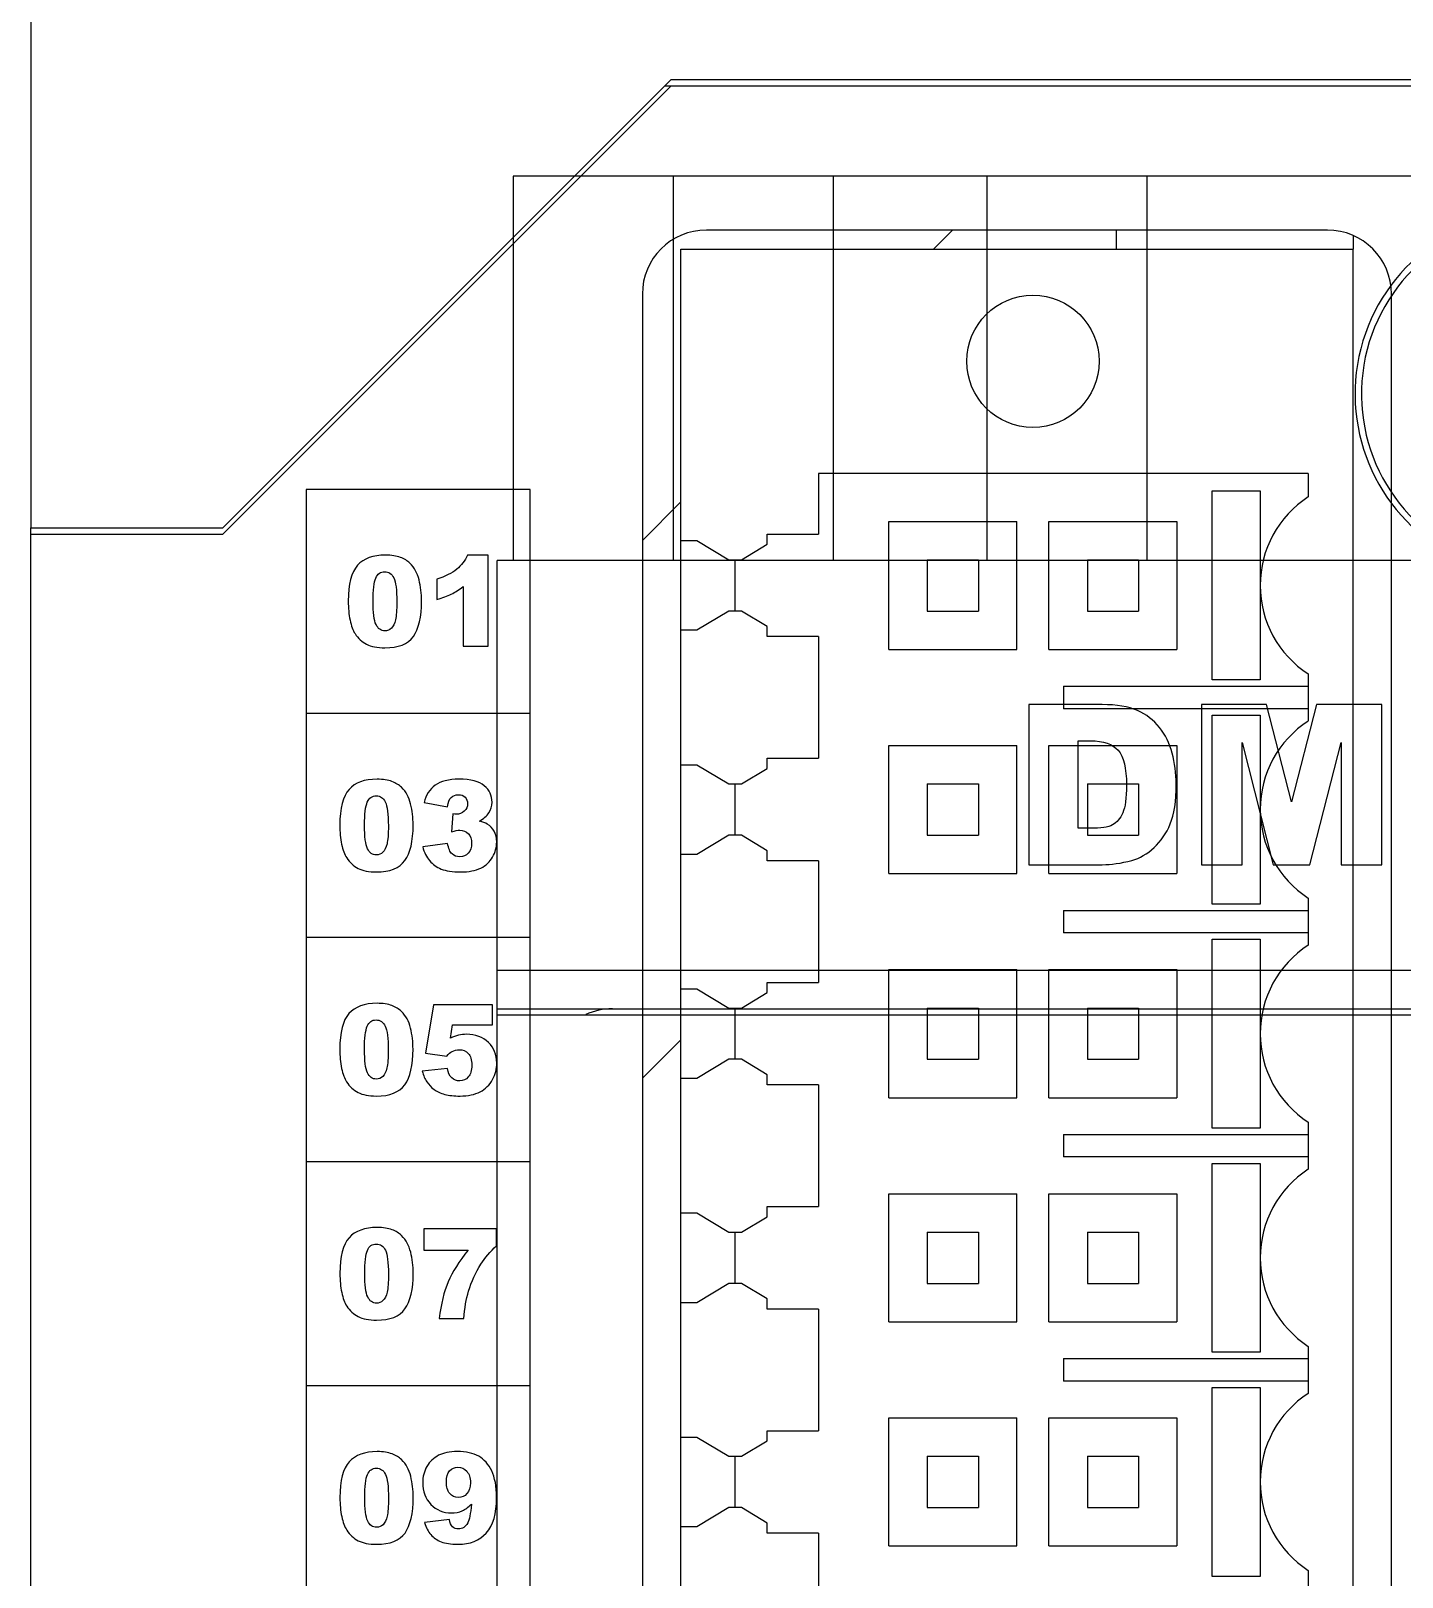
# Model space of a CAD drawing. Header units: millimetres. Extents: x 40 to 416, y -286 to 20.
# Drawn here: x 314.47 to 335.88, y -161.88 to -137.73 of the extents above; entities that cross this region are included whole.
import ezdxf

# ---------------------------------------------------------------- set-up
doc = ezdxf.new("R2010")
doc.units = ezdxf.units.MM
doc.layers.add('02___PRT_ALL_AXES', color=7, linetype='CONTINUOUS')
doc.layers.add('03___PRT_ALL_CURVES', color=7, linetype='CONTINUOUS')

# ---------------------------------------------------------------- blocks, each defined once
blk = doc.blocks.new('MOD_DIM780')
at = {"linetype": 'Continuous'}
for p, q in [((105.469, 149.511), (105.469, 124.511)), ((108.469, 124.511), (115.469, 131.511)), ((108.469, 124.411), (115.469, 131.411)), ((115.369, 131.411), (161.069, 131.411)), ((115.469, 131.511), (160.969, 131.511)), ((125.719, 129.161), (116.019, 129.161)), ((119.565, 128.861), (119.865, 129.161)), ((122.419, 129.161), (122.419, 128.861)), ((126.119, 129.077), (126.119, 128.861)), ((115.619, 48.361), (115.619, 128.861)), ((115.619, 128.861), (126.119, 128.861)), ((126.119, 48.361), (126.119, 128.861)), ((115.019, 128.161), (115.019, 48.561)), ((126.719, 48.561), (126.719, 128.161)), ((117.769, 125.361), (117.769, 124.411)), ((125.419, 125.361), (117.769, 125.361)), ((125.419, 125.361), (125.419, 124.994)), ((109.769, 125.111), (109.769, 51.611)), ((113.269, 125.111), (109.769, 125.111)), ((113.269, 51.611), (113.269, 125.111)), ((123.918, 122.136), (123.918, 125.086)), ((123.918, 125.086), (124.669, 125.086)), ((124.669, 125.086), (124.669, 123.615)), ((115.019, 124.315), (115.619, 124.915)), ((118.869, 122.611), (118.869, 124.611)), ((118.869, 124.611), (120.869, 124.611)), ((120.869, 122.611), (120.869, 124.611)), ((121.369, 122.611), (121.369, 124.611)), ((121.369, 124.611), (123.369, 124.611)), ((123.369, 124.611), (123.369, 122.611)), ((105.469, 38.611), (105.469, 124.511)), ((105.469, 124.511), (108.469, 124.511)), ((105.469, 124.411), (108.469, 124.411)), ((116.97, 124.253), (116.969, 124.411)), ((116.969, 124.411), (117.769, 124.411)), ((115.619, 124.311), (115.869, 124.311)), ((115.869, 124.311), (116.369, 124.011)), ((116.566, 124.011), (116.97, 124.253)), ((112.612, 124.085), (112.29, 124.085)), ((112.612, 122.661), (112.612, 124.085)), ((116.369, 124.011), (116.566, 124.011)), ((116.469, 123.211), (116.469, 124.011)), ((119.469, 124.011), (119.469, 123.211)), ((119.469, 124.011), (120.269, 124.011)), ((120.269, 124.011), (120.269, 123.211)), ((121.969, 124.011), (121.969, 123.211)), ((121.969, 124.011), (122.769, 124.011)), ((122.769, 124.011), (122.769, 123.211)), ((111.81, 123.709), (111.81, 123.39)), ((112.219, 123.594), (112.219, 122.661)), ((124.669, 123.607), (124.669, 122.136)), ((116.369, 123.211), (115.869, 122.91)), ((116.566, 123.211), (116.369, 123.211)), ((116.97, 122.968), (116.566, 123.211)), ((119.469, 123.211), (120.269, 123.211)), ((121.969, 123.211), (122.769, 123.211)), ((115.869, 122.91), (115.619, 122.91)), ((116.969, 122.811), (116.97, 122.968)), ((117.769, 122.811), (116.969, 122.811)), ((117.769, 122.811), (117.769, 120.911)), ((112.219, 122.661), (112.612, 122.661)), ((118.869, 122.611), (120.869, 122.611)), ((121.369, 122.611), (123.369, 122.611)), ((125.419, 122.228), (125.419, 121.494)), ((121.594, 122.036), (121.594, 121.686)), ((121.594, 122.036), (125.419, 122.036)), ((124.669, 122.136), (123.918, 122.136)), ((113.269, 121.611), (109.769, 121.611)), ((125.419, 121.686), (121.594, 121.686)), ((123.918, 118.636), (123.918, 121.586)), ((123.918, 121.586), (124.669, 121.586)), ((124.669, 121.586), (124.669, 120.115)), ((118.869, 119.111), (118.869, 121.111)), ((118.869, 121.111), (120.869, 121.111)), ((120.869, 119.111), (120.869, 121.111)), ((121.369, 119.111), (121.369, 121.111)), ((121.369, 121.111), (123.369, 121.111)), ((123.369, 121.111), (123.369, 119.111)), ((115.619, 120.811), (115.869, 120.811)), ((115.869, 120.811), (116.369, 120.511)), ((116.566, 120.511), (116.97, 120.753)), ((116.97, 120.753), (116.969, 120.911)), ((116.969, 120.911), (117.769, 120.911)), ((116.369, 120.511), (116.566, 120.511)), ((116.469, 119.711), (116.469, 120.511)), ((119.469, 120.511), (119.469, 119.711)), ((119.469, 120.511), (120.269, 120.511)), ((120.269, 120.511), (120.269, 119.711)), ((121.969, 120.511), (121.969, 119.711)), ((121.969, 120.511), (122.769, 120.511)), ((122.769, 120.511), (122.769, 119.711)), ((111.609, 120.222), (111.976, 120.156)), ((112.06, 120.043), (112.04, 119.765)), ((124.669, 120.107), (124.669, 118.636)), ((111.976, 119.582), (111.588, 119.53)), ((116.369, 119.711), (115.869, 119.41)), ((116.566, 119.711), (116.369, 119.711)), ((116.97, 119.468), (116.566, 119.711)), ((119.469, 119.711), (120.269, 119.711)), ((121.969, 119.711), (122.769, 119.711)), ((115.869, 119.41), (115.619, 119.41)), ((116.969, 119.311), (116.97, 119.468)), ((117.769, 119.311), (116.969, 119.311)), ((117.769, 119.311), (117.769, 117.411)), ((118.869, 119.111), (120.869, 119.111)), ((121.369, 119.111), (123.369, 119.111)), ((124.669, 118.636), (123.918, 118.636)), ((125.419, 118.728), (125.419, 117.994)), ((121.594, 118.536), (121.594, 118.186)), ((121.594, 118.536), (125.419, 118.536)), ((113.269, 118.111), (109.769, 118.111)), ((125.419, 118.186), (121.594, 118.186)), ((123.918, 115.136), (123.918, 118.086)), ((123.918, 118.086), (124.669, 118.086)), ((124.669, 118.086), (124.669, 116.615)), ((118.869, 115.611), (118.869, 117.611)), ((118.869, 117.611), (120.869, 117.611)), ((120.869, 115.611), (120.869, 117.611)), ((121.369, 115.611), (121.369, 117.611)), ((121.369, 117.611), (123.369, 117.611)), ((123.369, 117.611), (123.369, 115.611)), ((116.97, 117.253), (116.969, 117.411)), ((116.969, 117.411), (117.769, 117.411)), ((115.619, 117.311), (115.869, 117.311)), ((115.869, 117.311), (116.369, 117.011)), ((116.566, 117.011), (116.97, 117.253)), ((111.755, 117.061), (111.632, 116.308)), ((112.679, 117.061), (111.755, 117.061)), ((112.679, 116.75), (112.679, 117.061)), ((116.369, 117.011), (116.566, 117.011)), ((116.469, 116.211), (116.469, 117.011)), ((119.469, 117.011), (119.469, 116.211)), ((119.469, 117.011), (120.269, 117.011)), ((120.269, 117.011), (120.269, 116.211)), ((121.969, 117.011), (121.969, 116.211)), ((121.969, 117.011), (122.769, 117.011)), ((122.769, 117.011), (122.769, 116.211)), ((112.02, 116.54), (112.053, 116.75)), ((112.053, 116.75), (112.679, 116.75)), ((115.019, 115.914), (115.619, 116.514)), ((124.669, 116.607), (124.669, 115.136)), ((111.632, 116.308), (111.963, 116.26)), ((116.369, 116.211), (115.869, 115.91)), ((116.566, 116.211), (116.369, 116.211)), ((116.97, 115.968), (116.566, 116.211)), ((119.469, 116.211), (120.269, 116.211)), ((121.969, 116.211), (122.769, 116.211)), ((111.975, 116.067), (111.581, 116.024)), ((115.869, 115.91), (115.619, 115.91)), ((116.969, 115.811), (116.97, 115.968)), ((117.769, 115.811), (116.969, 115.811)), ((117.769, 115.811), (117.769, 113.911)), ((118.869, 115.611), (120.869, 115.611)), ((121.369, 115.611), (123.369, 115.611)), ((125.419, 115.228), (125.419, 114.494)), ((121.594, 115.036), (121.594, 114.686)), ((121.594, 115.036), (125.419, 115.036)), ((124.669, 115.136), (123.918, 115.136)), ((113.269, 114.611), (109.769, 114.611)), ((125.419, 114.686), (121.594, 114.686)), ((123.918, 111.636), (123.918, 114.586)), ((123.918, 114.586), (124.669, 114.586)), ((124.669, 114.586), (124.669, 113.115)), ((118.869, 112.111), (118.869, 114.111)), ((118.869, 114.111), (120.869, 114.111)), ((120.869, 112.111), (120.869, 114.111)), ((121.369, 112.111), (121.369, 114.111)), ((121.369, 114.111), (123.369, 114.111)), ((123.369, 114.111), (123.369, 112.111)), ((115.619, 113.811), (115.869, 113.811)), ((115.869, 113.811), (116.369, 113.511)), ((116.566, 113.511), (116.97, 113.753)), ((116.97, 113.753), (116.969, 113.911)), ((116.969, 113.911), (117.769, 113.911)), ((111.607, 113.561), (111.607, 113.232)), ((112.743, 113.561), (111.607, 113.561)), ((112.743, 113.298), (112.743, 113.561)), ((116.369, 113.511), (116.566, 113.511)), ((116.469, 112.711), (116.469, 113.511)), ((119.469, 113.511), (119.469, 112.711)), ((119.469, 113.511), (120.269, 113.511)), ((120.269, 113.511), (120.269, 112.711)), ((121.969, 113.511), (121.969, 112.711)), ((121.969, 113.511), (122.769, 113.511)), ((122.769, 113.511), (122.769, 112.711)), ((111.607, 113.232), (112.298, 113.232)), ((124.669, 113.107), (124.669, 111.636)), ((116.369, 112.711), (115.869, 112.41)), ((116.566, 112.711), (116.369, 112.711)), ((116.97, 112.468), (116.566, 112.711)), ((119.469, 112.711), (120.269, 112.711)), ((121.969, 112.711), (122.769, 112.711)), ((115.869, 112.41), (115.619, 112.41)), ((116.969, 112.311), (116.97, 112.468)), ((117.769, 112.311), (116.969, 112.311)), ((117.769, 112.311), (117.769, 110.411)), ((111.843, 112.161), (112.231, 112.161)), ((118.869, 112.111), (120.869, 112.111)), ((121.369, 112.111), (123.369, 112.111)), ((124.669, 111.636), (123.918, 111.636)), ((125.419, 111.728), (125.419, 110.994)), ((121.594, 111.536), (121.594, 111.186)), ((121.594, 111.536), (125.419, 111.536)), ((113.269, 111.111), (109.769, 111.111)), ((125.419, 111.186), (121.594, 111.186)), ((123.918, 108.136), (123.918, 111.086)), ((123.918, 111.086), (124.669, 111.086)), ((124.669, 111.086), (124.669, 109.615)), ((118.869, 108.611), (118.869, 110.611)), ((118.869, 110.611), (120.869, 110.611)), ((120.869, 108.611), (120.869, 110.611)), ((121.369, 108.611), (121.369, 110.611)), ((121.369, 110.611), (123.369, 110.611)), ((123.369, 110.611), (123.369, 108.611)), ((116.97, 110.253), (116.969, 110.411)), ((116.969, 110.411), (117.769, 110.411)), ((115.619, 110.311), (115.869, 110.311)), ((115.869, 110.311), (116.369, 110.011)), ((116.566, 110.011), (116.97, 110.253)), ((116.369, 110.011), (116.566, 110.011)), ((116.469, 109.211), (116.469, 110.011)), ((119.469, 110.011), (119.469, 109.211)), ((119.469, 110.011), (120.269, 110.011)), ((120.269, 110.011), (120.269, 109.211)), ((121.969, 110.011), (121.969, 109.211)), ((121.969, 110.011), (122.769, 110.011)), ((122.769, 110.011), (122.769, 109.211)), ((124.669, 109.607), (124.669, 108.136)), ((116.369, 109.211), (115.869, 108.91)), ((116.566, 109.211), (116.369, 109.211)), ((116.97, 108.968), (116.566, 109.211)), ((119.469, 109.211), (120.269, 109.211)), ((121.969, 109.211), (122.769, 109.211)), ((112.005, 109.024), (111.618, 108.975)), ((115.869, 108.91), (115.619, 108.91)), ((116.969, 108.811), (116.97, 108.968)), ((117.769, 108.811), (116.969, 108.811)), ((117.769, 108.811), (117.769, 106.911)), ((118.869, 108.611), (120.869, 108.611)), ((121.369, 108.611), (123.369, 108.611)), ((125.419, 108.228), (125.419, 107.494)), ((124.669, 108.136), (123.918, 108.136))]:
    blk.add_line(p, q, dxfattribs=at)
blk.add_circle((121.119, 127.111), 1.033, dxfattribs=at)
for centre, radius, start, end in [((116.019, 128.161), 1, 90, 180), ((125.719, 128.161), 1, 0, 90), ((126.319, 123.611), 1.65, 123.0557, 236.9443), ((126.319, 120.111), 1.65, 123.0557, 236.9443), ((126.319, 116.611), 1.65, 123.0557, 236.9443), ((126.319, 113.111), 1.65, 123.0557, 236.9443), ((126.319, 109.611), 1.65, 123.0557, 236.9443)]:
    blk.add_arc(centre, radius, start, end, dxfattribs=at)
for points in [[(110.57, 123.925), (110.474, 123.818), (110.426, 123.632), (110.426, 123.366)], [(111.008, 124.085), (110.811, 124.085), (110.665, 124.031), (110.57, 123.925)], [(111.24, 124.049), (111.179, 124.072), (111.101, 124.085), (111.008, 124.085)], [(111.388, 123.959), (111.35, 123.996), (111.3, 124.026), (111.24, 124.049)], [(111.478, 123.841), (111.456, 123.882), (111.426, 123.921), (111.388, 123.959)], [(112.29, 124.085), (112.248, 123.997), (112.191, 123.922), (112.119, 123.863)], [(110.812, 123.365), (110.812, 123.541), (110.826, 123.662), (110.855, 123.727)], [(110.855, 123.727), (110.884, 123.792), (110.93, 123.826), (110.994, 123.826)], [(110.994, 123.826), (111.057, 123.826), (111.104, 123.793), (111.136, 123.729)], [(111.136, 123.729), (111.167, 123.665), (111.184, 123.54), (111.184, 123.355)], [(111.531, 123.698), (111.518, 123.752), (111.5, 123.8), (111.478, 123.841)], [(111.57, 123.371), (111.57, 123.484), (111.557, 123.593), (111.531, 123.698)], [(112.119, 123.863), (112.045, 123.803), (111.942, 123.751), (111.81, 123.709)], [(111.81, 123.39), (111.9, 123.417), (111.974, 123.446), (112.034, 123.476)], [(112.034, 123.476), (112.093, 123.506), (112.155, 123.545), (112.219, 123.594)], [(110.426, 123.366), (110.426, 123.258), (110.435, 123.159), (110.454, 123.069)], [(110.859, 123), (110.827, 123.065), (110.812, 123.187), (110.812, 123.365)], [(111.184, 123.355), (111.184, 123.228), (111.176, 123.134), (111.163, 123.075)], [(111.442, 122.813), (111.527, 122.931), (111.57, 123.117), (111.57, 123.371)], [(110.454, 123.069), (110.473, 122.98), (110.499, 122.91), (110.532, 122.858)], [(110.996, 122.902), (110.936, 122.902), (110.89, 122.935), (110.859, 123)], [(111.099, 122.943), (111.07, 122.916), (111.036, 122.902), (110.996, 122.902)], [(111.163, 123.075), (111.149, 123.015), (111.127, 122.971), (111.099, 122.943)], [(110.532, 122.858), (110.579, 122.786), (110.639, 122.73), (110.712, 122.693)], [(110.712, 122.693), (110.784, 122.656), (110.879, 122.637), (110.997, 122.637)], [(110.997, 122.637), (111.207, 122.637), (111.355, 122.695), (111.442, 122.813)], [(110.876, 120.585), (110.679, 120.585), (110.533, 120.531), (110.438, 120.425)], [(111.108, 120.549), (111.047, 120.572), (110.97, 120.585), (110.876, 120.585)], [(111.256, 120.459), (111.218, 120.496), (111.168, 120.526), (111.108, 120.549)], [(111.784, 120.491), (111.697, 120.428), (111.639, 120.338), (111.609, 120.222)], [(112.154, 120.585), (111.994, 120.585), (111.871, 120.553), (111.784, 120.491)], [(112.55, 120.482), (112.468, 120.55), (112.336, 120.585), (112.154, 120.585)], [(110.438, 120.425), (110.342, 120.318), (110.294, 120.132), (110.294, 119.866)], [(110.723, 120.227), (110.752, 120.292), (110.798, 120.326), (110.863, 120.326)], [(110.863, 120.326), (110.926, 120.326), (110.973, 120.293), (111.004, 120.229)], [(111.346, 120.341), (111.324, 120.382), (111.294, 120.421), (111.256, 120.459)], [(111.399, 120.198), (111.386, 120.252), (111.368, 120.3), (111.346, 120.341)], [(111.976, 120.156), (111.986, 120.225), (112.006, 120.273), (112.034, 120.301)], [(112.034, 120.301), (112.063, 120.329), (112.1, 120.343), (112.146, 120.343)], [(112.146, 120.343), (112.19, 120.343), (112.225, 120.33), (112.251, 120.304)], [(112.251, 120.304), (112.276, 120.279), (112.289, 120.245), (112.289, 120.203)], [(112.672, 120.225), (112.672, 120.329), (112.631, 120.414), (112.55, 120.482)], [(110.68, 119.865), (110.68, 120.041), (110.695, 120.162), (110.723, 120.227)], [(111.004, 120.229), (111.036, 120.165), (111.052, 120.04), (111.052, 119.855)], [(111.439, 119.871), (111.439, 119.984), (111.425, 120.093), (111.399, 120.198)], [(112.111, 120.038), (112.098, 120.038), (112.081, 120.039), (112.06, 120.043)], [(112.238, 120.087), (112.203, 120.055), (112.161, 120.038), (112.111, 120.038)], [(112.289, 120.203), (112.289, 120.158), (112.272, 120.119), (112.238, 120.087)], [(112.473, 119.932), (112.54, 119.969), (112.589, 120.012), (112.623, 120.061)], [(112.623, 120.061), (112.655, 120.11), (112.672, 120.164), (112.672, 120.225)], [(110.294, 119.866), (110.294, 119.758), (110.303, 119.659), (110.322, 119.569)], [(110.727, 119.5), (110.696, 119.565), (110.68, 119.687), (110.68, 119.865)], [(111.052, 119.855), (111.052, 119.728), (111.044, 119.634), (111.031, 119.575)], [(111.31, 119.313), (111.396, 119.431), (111.439, 119.617), (111.439, 119.871)], [(112.04, 119.765), (112.094, 119.78), (112.136, 119.788), (112.166, 119.788)], [(112.166, 119.788), (112.224, 119.788), (112.268, 119.77), (112.302, 119.734)], [(112.597, 119.885), (112.568, 119.903), (112.526, 119.919), (112.473, 119.932)], [(112.705, 119.772), (112.679, 119.819), (112.643, 119.857), (112.597, 119.885)], [(112.744, 119.605), (112.744, 119.67), (112.731, 119.725), (112.705, 119.772)], [(110.322, 119.569), (110.341, 119.48), (110.367, 119.41), (110.401, 119.358)], [(111.031, 119.575), (111.017, 119.515), (110.995, 119.471), (110.967, 119.443)], [(111.588, 119.53), (111.612, 119.442), (111.649, 119.37), (111.696, 119.313)], [(112.047, 119.419), (112.014, 119.449), (111.991, 119.504), (111.976, 119.582)], [(112.352, 119.584), (112.352, 119.52), (112.334, 119.469), (112.3, 119.431)], [(112.302, 119.734), (112.335, 119.698), (112.352, 119.649), (112.352, 119.584)], [(112.68, 119.37), (112.722, 119.444), (112.744, 119.523), (112.744, 119.605)], [(110.401, 119.358), (110.447, 119.286), (110.507, 119.23), (110.58, 119.193)], [(110.865, 119.402), (110.804, 119.402), (110.759, 119.435), (110.727, 119.5)], [(110.967, 119.443), (110.938, 119.416), (110.904, 119.402), (110.865, 119.402)], [(110.866, 119.137), (111.076, 119.137), (111.224, 119.195), (111.31, 119.313)], [(111.696, 119.313), (111.744, 119.255), (111.804, 119.211), (111.878, 119.182)], [(112.17, 119.374), (112.12, 119.374), (112.079, 119.388), (112.047, 119.419)], [(112.3, 119.431), (112.266, 119.393), (112.222, 119.374), (112.17, 119.374)], [(112.496, 119.197), (112.576, 119.237), (112.637, 119.295), (112.68, 119.37)], [(110.58, 119.193), (110.653, 119.156), (110.747, 119.137), (110.866, 119.137)], [(111.878, 119.182), (111.951, 119.152), (112.052, 119.137), (112.18, 119.137)], [(112.18, 119.137), (112.309, 119.137), (112.415, 119.158), (112.496, 119.197)], [(110.437, 116.925), (110.341, 116.818), (110.293, 116.632), (110.293, 116.366)], [(110.875, 117.085), (110.678, 117.085), (110.532, 117.031), (110.437, 116.925)], [(111.107, 117.049), (111.046, 117.072), (110.968, 117.085), (110.875, 117.085)], [(111.255, 116.959), (111.217, 116.996), (111.167, 117.026), (111.107, 117.049)], [(111.344, 116.841), (111.323, 116.882), (111.293, 116.921), (111.255, 116.959)], [(110.679, 116.365), (110.679, 116.541), (110.693, 116.662), (110.722, 116.727)], [(110.722, 116.727), (110.75, 116.792), (110.796, 116.826), (110.861, 116.826)], [(110.861, 116.826), (110.924, 116.826), (110.971, 116.793), (111.003, 116.729)], [(111.003, 116.729), (111.034, 116.665), (111.05, 116.54), (111.05, 116.355)], [(111.398, 116.698), (111.385, 116.752), (111.366, 116.8), (111.344, 116.841)], [(111.437, 116.371), (111.437, 116.484), (111.424, 116.593), (111.398, 116.698)], [(112.148, 116.586), (112.106, 116.576), (112.063, 116.56), (112.02, 116.54)], [(112.274, 116.601), (112.232, 116.601), (112.19, 116.596), (112.148, 116.586)], [(112.614, 116.474), (112.527, 116.558), (112.413, 116.601), (112.274, 116.601)], [(112.745, 116.154), (112.745, 116.282), (112.701, 116.389), (112.614, 116.474)], [(110.293, 116.366), (110.293, 116.258), (110.302, 116.159), (110.321, 116.069)], [(110.726, 116), (110.694, 116.065), (110.679, 116.187), (110.679, 116.365)], [(111.05, 116.355), (111.05, 116.228), (111.043, 116.134), (111.029, 116.075)], [(111.308, 115.813), (111.394, 115.931), (111.437, 116.117), (111.437, 116.371)], [(111.963, 116.26), (111.994, 116.295), (112.023, 116.32), (112.049, 116.333)], [(112.049, 116.333), (112.084, 116.351), (112.12, 116.361), (112.158, 116.361)], [(112.158, 116.361), (112.217, 116.361), (112.264, 116.341), (112.3, 116.302)], [(112.3, 116.302), (112.336, 116.263), (112.354, 116.202), (112.354, 116.119)], [(112.678, 115.894), (112.723, 115.977), (112.745, 116.064), (112.745, 116.154)], [(110.321, 116.069), (110.34, 115.98), (110.366, 115.91), (110.399, 115.858)], [(110.863, 115.902), (110.803, 115.902), (110.757, 115.935), (110.726, 116)], [(110.965, 115.943), (110.937, 115.916), (110.902, 115.902), (110.863, 115.902)], [(111.029, 116.075), (111.016, 116.015), (110.994, 115.971), (110.965, 115.943)], [(111.581, 116.024), (111.6, 115.958), (111.624, 115.903), (111.653, 115.859)], [(112.041, 115.922), (112.006, 115.955), (111.984, 116.004), (111.975, 116.067)], [(112.167, 115.874), (112.118, 115.874), (112.076, 115.89), (112.041, 115.922)], [(112.3, 115.935), (112.265, 115.894), (112.22, 115.874), (112.167, 115.874)], [(112.354, 116.119), (112.354, 116.037), (112.336, 115.976), (112.3, 115.935)], [(110.399, 115.858), (110.446, 115.786), (110.506, 115.73), (110.579, 115.693)], [(110.579, 115.693), (110.651, 115.656), (110.746, 115.637), (110.864, 115.637)], [(110.864, 115.637), (111.074, 115.637), (111.222, 115.695), (111.308, 115.813)], [(111.653, 115.859), (111.682, 115.815), (111.719, 115.775), (111.765, 115.741)], [(111.765, 115.741), (111.81, 115.707), (111.867, 115.68), (111.933, 115.663)], [(111.933, 115.663), (111.999, 115.646), (112.078, 115.637), (112.171, 115.637)], [(112.171, 115.637), (112.298, 115.637), (112.404, 115.659), (112.487, 115.703)], [(112.487, 115.703), (112.569, 115.747), (112.633, 115.81), (112.678, 115.894)], [(110.877, 113.585), (110.681, 113.585), (110.535, 113.531), (110.439, 113.425)], [(111.109, 113.549), (111.048, 113.572), (110.971, 113.585), (110.877, 113.585)], [(111.258, 113.459), (111.219, 113.496), (111.17, 113.526), (111.109, 113.549)], [(110.439, 113.425), (110.344, 113.318), (110.296, 113.132), (110.296, 112.866)], [(110.725, 113.227), (110.753, 113.292), (110.799, 113.326), (110.864, 113.326)], [(110.864, 113.326), (110.927, 113.326), (110.974, 113.293), (111.005, 113.229)], [(111.347, 113.341), (111.325, 113.382), (111.296, 113.421), (111.258, 113.459)], [(111.401, 113.198), (111.387, 113.252), (111.369, 113.3), (111.347, 113.341)], [(112.495, 113.009), (112.561, 113.112), (112.643, 113.208), (112.743, 113.298)], [(110.682, 112.865), (110.682, 113.041), (110.696, 113.162), (110.725, 113.227)], [(111.005, 113.229), (111.037, 113.165), (111.053, 113.04), (111.053, 112.855)], [(111.44, 112.871), (111.44, 112.984), (111.427, 113.093), (111.401, 113.198)], [(112.298, 113.232), (112.156, 113.056), (112.052, 112.89), (111.987, 112.736)], [(112.304, 112.588), (112.351, 112.742), (112.415, 112.883), (112.495, 113.009)], [(110.296, 112.866), (110.296, 112.758), (110.304, 112.659), (110.324, 112.569)], [(110.729, 112.5), (110.697, 112.565), (110.682, 112.687), (110.682, 112.865)], [(111.053, 112.855), (111.053, 112.728), (111.046, 112.634), (111.032, 112.575)], [(111.311, 112.313), (111.397, 112.431), (111.44, 112.617), (111.44, 112.871)], [(110.324, 112.569), (110.343, 112.48), (110.368, 112.41), (110.402, 112.358)], [(111.032, 112.575), (111.019, 112.515), (110.997, 112.471), (110.968, 112.443)], [(111.987, 112.736), (111.921, 112.581), (111.874, 112.389), (111.843, 112.161)], [(112.231, 112.161), (112.243, 112.325), (112.268, 112.467), (112.304, 112.588)], [(110.402, 112.358), (110.449, 112.286), (110.509, 112.23), (110.581, 112.193)], [(110.866, 112.402), (110.806, 112.402), (110.76, 112.435), (110.729, 112.5)], [(110.968, 112.443), (110.94, 112.416), (110.905, 112.402), (110.866, 112.402)], [(110.867, 112.137), (111.077, 112.137), (111.225, 112.195), (111.311, 112.313)], [(110.581, 112.193), (110.654, 112.156), (110.749, 112.137), (110.867, 112.137)], [(110.44, 109.925), (110.344, 109.818), (110.296, 109.632), (110.296, 109.366)], [(110.878, 110.085), (110.681, 110.085), (110.535, 110.031), (110.44, 109.925)], [(111.11, 110.049), (111.049, 110.072), (110.972, 110.085), (110.878, 110.085)], [(111.258, 109.959), (111.22, 109.996), (111.17, 110.026), (111.11, 110.049)], [(111.348, 109.841), (111.326, 109.882), (111.296, 109.921), (111.258, 109.959)], [(111.836, 110.026), (111.758, 109.986), (111.698, 109.929), (111.654, 109.853)], [(112.126, 110.085), (112.01, 110.085), (111.912, 110.065), (111.836, 110.026)], [(112.463, 110.012), (112.378, 110.06), (112.266, 110.085), (112.126, 110.085)], [(112.666, 109.783), (112.615, 109.888), (112.547, 109.964), (112.463, 110.012)], [(110.682, 109.365), (110.682, 109.541), (110.697, 109.662), (110.725, 109.727)], [(110.725, 109.727), (110.754, 109.792), (110.8, 109.826), (110.865, 109.826)], [(110.865, 109.826), (110.928, 109.826), (110.974, 109.793), (111.006, 109.729)], [(111.006, 109.729), (111.037, 109.665), (111.054, 109.54), (111.054, 109.355)], [(111.401, 109.698), (111.388, 109.752), (111.37, 109.8), (111.348, 109.841)], [(111.44, 109.371), (111.44, 109.484), (111.427, 109.593), (111.401, 109.698)], [(111.654, 109.853), (111.61, 109.776), (111.588, 109.691), (111.588, 109.598)], [(111.958, 109.609), (111.958, 109.686), (111.974, 109.745), (112.009, 109.784)], [(112.009, 109.784), (112.043, 109.822), (112.086, 109.842), (112.138, 109.842)], [(112.138, 109.842), (112.192, 109.842), (112.239, 109.82), (112.277, 109.777)], [(112.277, 109.777), (112.315, 109.734), (112.334, 109.675), (112.334, 109.599)], [(112.742, 109.368), (112.742, 109.54), (112.716, 109.678), (112.666, 109.783)], [(111.588, 109.598), (111.588, 109.462), (111.631, 109.349), (111.717, 109.26)], [(112.01, 109.429), (111.975, 109.471), (111.958, 109.531), (111.958, 109.609)], [(112.143, 109.367), (112.09, 109.367), (112.046, 109.387), (112.01, 109.429)], [(112.28, 109.428), (112.244, 109.387), (112.198, 109.367), (112.143, 109.367)], [(112.334, 109.599), (112.334, 109.525), (112.316, 109.468), (112.28, 109.428)], [(110.296, 109.366), (110.296, 109.258), (110.305, 109.159), (110.324, 109.069)], [(110.729, 109), (110.697, 109.065), (110.682, 109.187), (110.682, 109.365)], [(111.054, 109.355), (111.054, 109.228), (111.046, 109.134), (111.033, 109.075)], [(111.312, 108.813), (111.397, 108.931), (111.44, 109.117), (111.44, 109.371)], [(111.717, 109.26), (111.803, 109.171), (111.909, 109.127), (112.035, 109.127)], [(112.035, 109.127), (112.099, 109.127), (112.156, 109.137), (112.205, 109.16)], [(112.205, 109.16), (112.254, 109.182), (112.302, 109.217), (112.349, 109.265)], [(112.349, 109.265), (112.335, 109.114), (112.316, 109.016), (112.291, 108.97)], [(112.582, 108.813), (112.689, 108.93), (112.742, 109.115), (112.742, 109.368)], [(110.324, 109.069), (110.343, 108.98), (110.369, 108.91), (110.403, 108.858)], [(110.867, 108.902), (110.806, 108.902), (110.76, 108.935), (110.729, 109)], [(110.969, 108.943), (110.94, 108.916), (110.906, 108.902), (110.867, 108.902)], [(111.033, 109.075), (111.019, 109.015), (110.997, 108.971), (110.969, 108.943)], [(111.618, 108.975), (111.641, 108.9), (111.673, 108.838), (111.716, 108.788)], [(112.056, 108.908), (112.032, 108.931), (112.014, 108.969), (112.005, 109.024)], [(112.145, 108.876), (112.11, 108.876), (112.08, 108.886), (112.056, 108.908)], [(112.291, 108.97), (112.256, 108.907), (112.207, 108.876), (112.145, 108.876)], [(110.403, 108.858), (110.449, 108.786), (110.509, 108.73), (110.582, 108.693)], [(110.582, 108.693), (110.654, 108.656), (110.749, 108.637), (110.867, 108.637)], [(110.867, 108.637), (111.078, 108.637), (111.226, 108.695), (111.312, 108.813)], [(111.716, 108.788), (111.758, 108.739), (111.812, 108.701), (111.877, 108.675)], [(111.877, 108.675), (111.941, 108.65), (112.029, 108.637), (112.14, 108.637)], [(112.14, 108.637), (112.329, 108.637), (112.476, 108.695), (112.582, 108.813)]]:
    blk.add_open_spline(points, degree=3, dxfattribs=at)
blk = doc.blocks.new('MOD_DMM700')
at = {"color": 7, "linetype": 'Continuous'}
for p, q in [((0, 130), (0, 124)), ((-0.25, 6), (-0.25, 124)), ((32.25, 124), (-0.25, 124)), ((32.25, 117.6), (-0.25, 117.6)), ((-0.25, 117), (32.25, 117)), ((32.25, 116.9), (-0.25, 116.9))]:
    blk.add_line(p, q, dxfattribs=at)
for centre, radius, start, end in [((16, 126.6), 2.85, 293.7203, 246.2797), ((16, 126.6), 2.75, 288.8396, 251.1604), ((1.55, 116), 1, 90, 114.4508)]:
    blk.add_arc(centre, radius, start, end, dxfattribs=at)
at = {"layer": '02___PRT_ALL_AXES', "color": 7, "linetype": 'Continuous'}
for p, q in [((32, 130), (0, 130)), ((2.5, 130), (2.5, 124)), ((5, 130), (5, 124)), ((7.4, 130), (7.4, 124)), ((9.9, 130), (9.9, 124))]:
    blk.add_line(p, q, dxfattribs=at)
at = {"layer": '03___PRT_ALL_CURVES', "color": 4, "linetype": 'Continuous'}
for p, q in [((8.056, 121.75), (8.056, 119.25)), ((9.203, 121.75), (8.056, 121.75)), ((10.754, 121.75), (10.754, 119.25)), ((11.768, 121.75), (10.754, 121.75)), ((12.16, 120.229), (11.768, 121.75)), ((12.549, 121.75), (12.16, 120.229)), ((13.566, 121.75), (12.549, 121.75)), ((13.566, 119.25), (13.566, 121.75)), ((8.828, 119.818), (8.828, 121.184)), ((8.828, 121.184), (9.021, 121.184)), ((11.386, 119.25), (11.386, 121.157)), ((11.386, 121.157), (11.872, 119.25)), ((12.445, 119.25), (12.933, 121.157)), ((12.933, 121.157), (12.933, 119.25)), ((9.018, 119.818), (8.828, 119.818)), ((8.056, 119.25), (9.203, 119.25)), ((10.754, 119.25), (11.386, 119.25)), ((11.872, 119.25), (12.445, 119.25)), ((12.933, 119.25), (13.566, 119.25))]:
    blk.add_line(p, q, dxfattribs=at)
for points in [[(9.751, 121.658), (9.611, 121.719), (9.429, 121.75), (9.203, 121.75)], [(10.096, 121.393), (10.005, 121.508), (9.891, 121.597), (9.751, 121.658)], [(10.295, 120.993), (10.254, 121.145), (10.187, 121.278), (10.096, 121.393)], [(9.021, 121.184), (9.22, 121.184), (9.364, 121.134), (9.45, 121.036)], [(9.45, 121.036), (9.536, 120.938), (9.58, 120.758), (9.58, 120.493)], [(10.356, 120.509), (10.356, 120.679), (10.336, 120.839), (10.295, 120.993)], [(9.58, 120.493), (9.58, 120.292), (9.56, 120.147), (9.522, 120.059)], [(10.264, 119.886), (10.326, 120.033), (10.356, 120.241), (10.356, 120.509)], [(9.522, 120.059), (9.483, 119.97), (9.43, 119.907), (9.362, 119.871)], [(9.362, 119.871), (9.294, 119.835), (9.178, 119.818), (9.018, 119.818)], [(10.011, 119.516), (10.119, 119.615), (10.203, 119.739), (10.264, 119.886)], [(9.203, 119.25), (9.34, 119.25), (9.493, 119.272), (9.664, 119.318)], [(9.664, 119.318), (9.787, 119.351), (9.903, 119.417), (10.011, 119.516)]]:
    blk.add_open_spline(points, degree=3, dxfattribs=at)

msp = doc.modelspace()

# ---------------------------------------------------------------- block references
for name, p in [('MOD_DIM780', (209, -270)), ('MOD_DMM700', (322, -270))]:
    msp.add_blockref(name, p)

doc.saveas('drawing.dxf')
